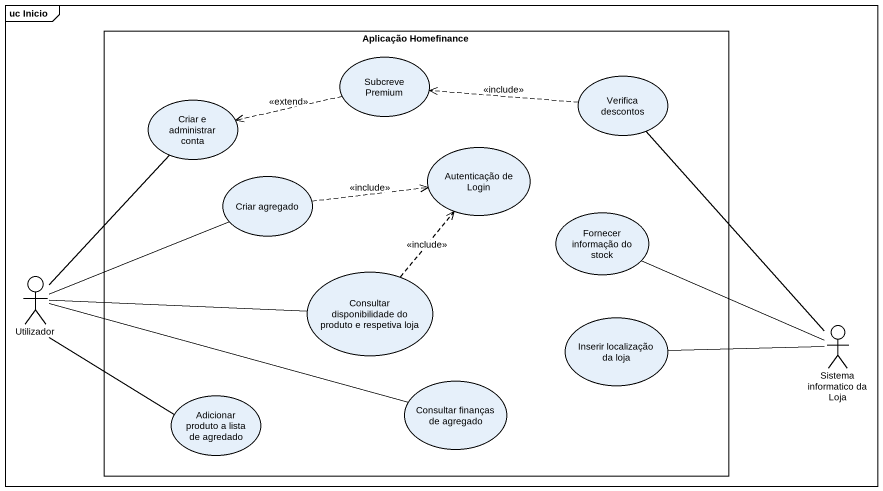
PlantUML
@startuml
mainframe uc Inicio
rectangle "Aplicação Homefinance" as Aplicação_Homefinance {
  usecase "Subcreve Premium" as Subcreve_Premium
  usecase "Verifica descontos" as Verifica_descontos
  usecase "Criar e administrar conta" as Criar_e_administrar_conta
  usecase "Autenticação de Login" as Autenticação_de_Login
  usecase "Criar agregado" as Criar_agregado
  usecase "Fornecer informação do stock" as Fornecer_informação_do_stock
  usecase "Consultar disponibilidade do produto e respetiva loja" as Consultar_disponibilidade
  usecase "Inserir localização da loja" as Inserir_localização_da_loja
  usecase "Adicionar produto a lista de agredado" as Adicionar_produto_a_lista
  usecase "Consultar finanças de agregado" as Consultar_finanças_de
}
actor Utilizador
actor "Sistema informatico da Loja" as Sistema_informatico_da_Loja
Subcreve_Premium .left.> Criar_e_administrar_conta : <<extend>>
Verifica_descontos .left.> Subcreve_Premium : <<include>>
Criar_agregado .right.> Autenticação_de_Login : <<include>>
Utilizador -up- Criar_e_administrar_conta
Utilizador -right- Criar_agregado
Utilizador -- Adicionar_produto_a_lista
Utilizador -right- Consultar_finanças_de
Consultar_disponibilidade .up.> Autenticação_de_Login : <<include>>
Consultar_disponibilidade -left- Utilizador
Sistema_informatico_da_Loja -up- Verifica_descontos
Sistema_informatico_da_Loja -left- Fornecer_informação_do_stock
Sistema_informatico_da_Loja -left- Inserir_localização_da_loja
@enduml
